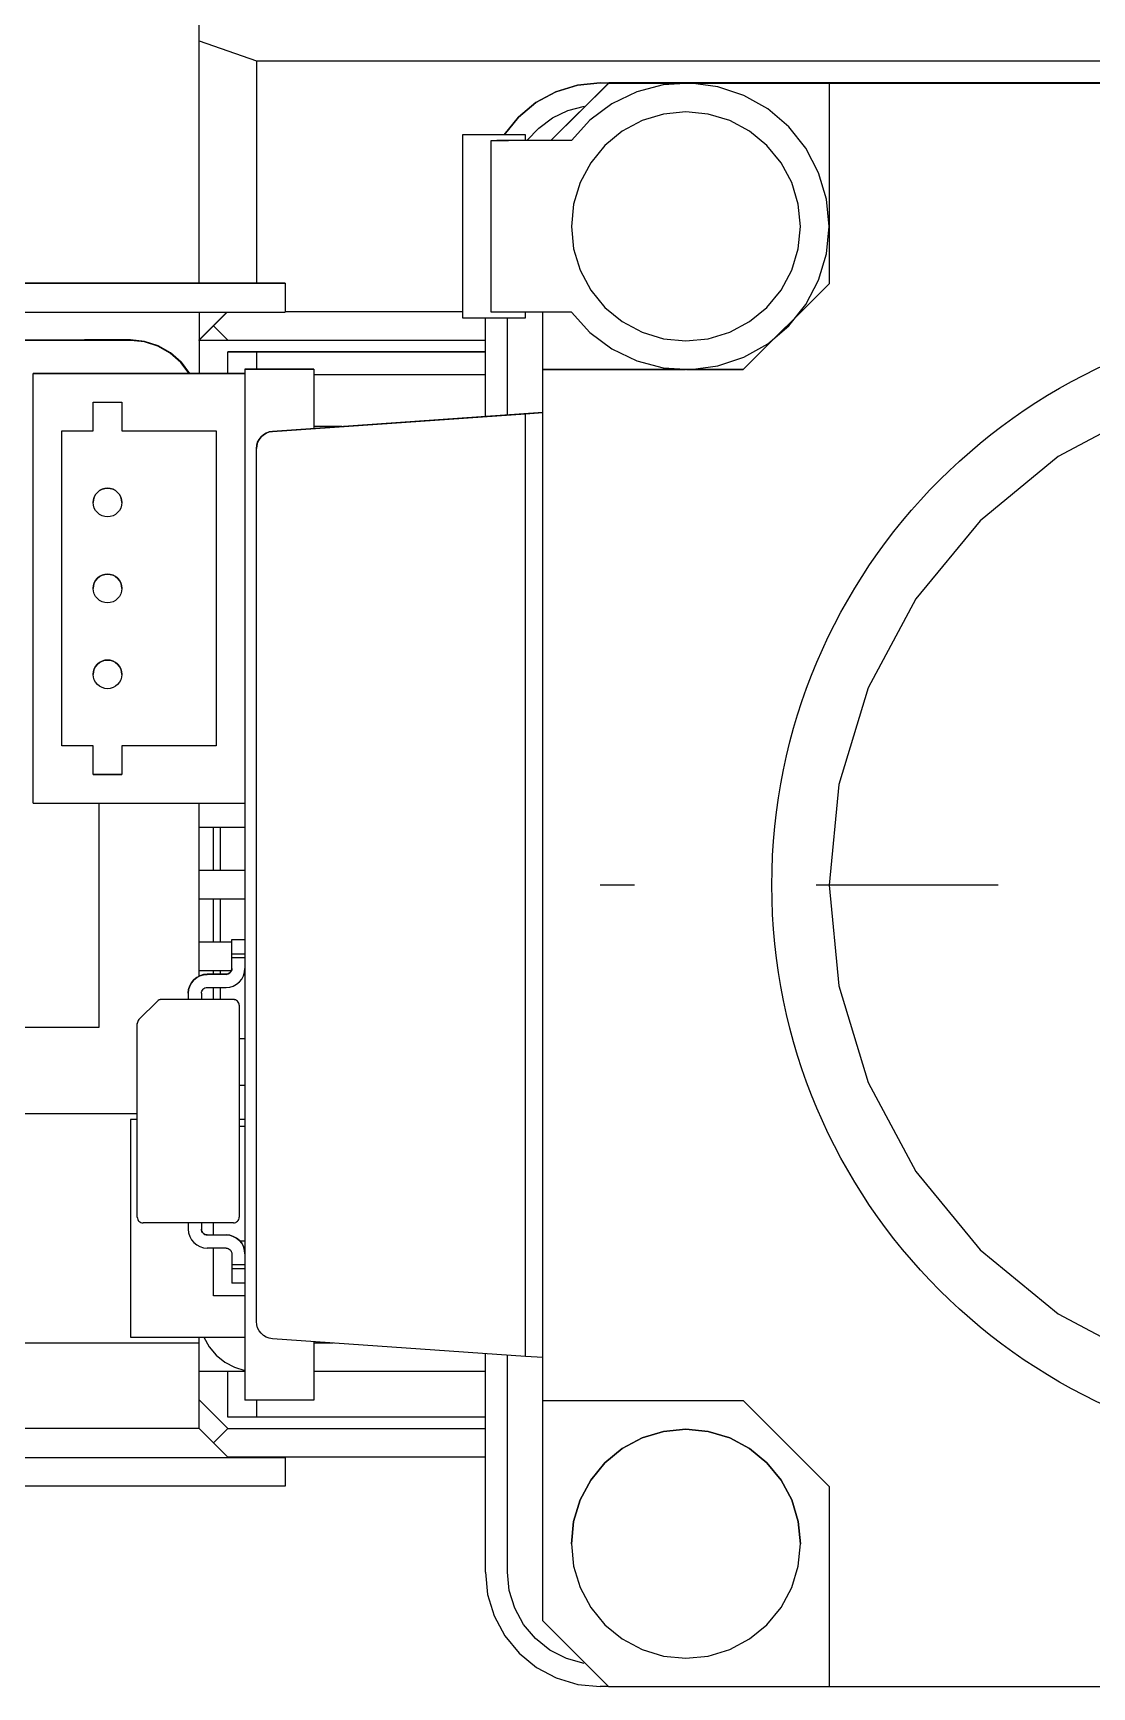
# Model space of a CAD drawing. Extents: x 0 to 698, y -8 to 617.
# Drawn here: x 291 to 309.49, y 281.85 to 310.73 of the extents above; entities that cross this region are included whole.
import ezdxf

# ---------------------------------------------------------------- set-up
doc = ezdxf.new("R2010")
doc.units = 0
doc.header["$LTSCALE"] = 0.5
doc.linetypes.add('CENTER', pattern=[50.8, 31.75, -6.35, 6.35, -6.35])
doc.layers.add('MSM_CENTER', color=1, linetype='CENTER')
doc.layers.add('MSM_CONTINUOUS', color=7, linetype='CONTINUOUS')

msp = doc.modelspace()

# ---------------------------------------------------------------- linework, layer by layer
at = {"layer": 'MSM_CENTER'}
msp.add_line((326.896, 295.849), (300.896, 295.849), dxfattribs=at)
at = {"layer": 'MSM_CONTINUOUS'}
for p, q in [((293.896, 306.357), (293.896, 310.863)), ((293.896, 310.588), (294.896, 310.243)), ((294.896, 310.243), (332.896, 310.243)), ((294.896, 310.243), (294.896, 306.357)), ((300.036, 308.85), (301.051, 309.855)), ((301.051, 309.854), (300.037, 308.85)), ((301.051, 309.851), (300.039, 308.85)), ((300.04, 308.85), (301.051, 309.85)), ((300.502, 309.816), (300.896, 309.855)), ((300.896, 309.855), (300.502, 309.816)), ((300.896, 309.855), (305.996, 309.855)), ((301.051, 309.855), (326.741, 309.855)), ((301.051, 309.855), (301.051, 309.854)), ((301.051, 309.854), (301.051, 309.851)), ((326.741, 309.854), (301.051, 309.854)), ((301.051, 309.851), (301.051, 309.85)), ((326.741, 309.851), (301.051, 309.851)), ((301.051, 309.85), (304.896, 309.85)), ((302.48, 309.849), (302.001, 309.819)), ((302.48, 309.849), (302.001, 309.819)), ((302.955, 309.787), (302.48, 309.849)), ((302.955, 309.787), (302.48, 309.849)), ((304.896, 309.85), (304.896, 306.35)), ((304.896, 309.85), (322.896, 309.85)), ((304.896, 309.85), (304.896, 309.85)), ((305.996, 309.857), (305.927, 309.855)), ((321.796, 309.857), (305.996, 309.857)), ((299.776, 309.512), (300.124, 309.7)), ((300.124, 309.7), (299.776, 309.512)), ((300.124, 309.7), (300.502, 309.816)), ((300.502, 309.816), (300.124, 309.7)), ((301.537, 309.698), (301.104, 309.491)), ((301.537, 309.698), (301.104, 309.491)), ((302.001, 309.819), (301.537, 309.698)), ((302.001, 309.819), (301.537, 309.698)), ((303.41, 309.635), (302.955, 309.787)), ((303.41, 309.635), (302.955, 309.787)), ((303.828, 309.4), (303.41, 309.635)), ((303.828, 309.4), (303.41, 309.635)), ((299.223, 308.951), (299.472, 309.259)), ((299.472, 309.259), (299.223, 308.951)), ((299.472, 309.259), (299.776, 309.512)), ((299.776, 309.512), (299.472, 309.259)), ((300.066, 309.243), (300.335, 309.372)), ((300.335, 309.372), (300.623, 309.449)), ((301.104, 309.491), (300.719, 309.205)), ((301.104, 309.491), (300.719, 309.205)), ((302.006, 309.312), (301.631, 309.198)), ((302.396, 309.35), (302.006, 309.312)), ((302.786, 309.312), (302.396, 309.35)), ((303.161, 309.198), (302.786, 309.312)), ((304.193, 309.088), (303.828, 309.4)), ((304.193, 309.088), (303.828, 309.4)), ((299.621, 308.85), (299.825, 309.067)), ((299.825, 309.067), (300.066, 309.243)), ((300.719, 309.205), (300.396, 308.85)), ((300.719, 309.205), (300.396, 308.85)), ((301.285, 309.013), (300.982, 308.764)), ((301.631, 309.198), (301.285, 309.013)), ((303.507, 309.013), (303.161, 309.198)), ((303.81, 308.764), (303.507, 309.013)), ((304.492, 308.713), (304.193, 309.088)), ((304.492, 308.713), (304.193, 309.088)), ((299.596, 308.951), (298.496, 308.951)), ((298.496, 308.951), (298.496, 305.751)), ((298.496, 308.951), (298.496, 308.951)), ((299.596, 308.951), (298.496, 308.951)), ((298.996, 305.85), (298.996, 308.85)), ((298.996, 308.85), (299.296, 308.85)), ((299.296, 308.85), (299.096, 308.85)), ((300.396, 308.85), (299.296, 308.85)), ((300.396, 308.85), (299.296, 308.85)), ((299.596, 308.951), (299.596, 308.951)), ((299.596, 308.85), (299.596, 308.951)), ((300.982, 308.764), (300.733, 308.461)), ((304.059, 308.461), (303.81, 308.764)), ((304.714, 308.288), (304.492, 308.713)), ((304.714, 308.288), (304.492, 308.713)), ((300.733, 308.461), (300.548, 308.116)), ((304.244, 308.116), (304.059, 308.461)), ((300.548, 308.116), (300.434, 307.74)), ((304.357, 307.74), (304.244, 308.116)), ((304.85, 307.828), (304.714, 308.288)), ((304.85, 307.828), (304.714, 308.288)), ((304.896, 307.35), (304.85, 307.828)), ((304.896, 307.35), (304.85, 307.828)), ((300.434, 307.74), (300.396, 307.35)), ((304.396, 307.35), (304.357, 307.74)), ((300.396, 307.35), (300.434, 306.96)), ((300.396, 307.35), (300.396, 307.35)), ((304.357, 306.96), (304.396, 307.35)), ((304.396, 307.35), (304.396, 307.35)), ((304.85, 306.873), (304.896, 307.35)), ((300.434, 306.96), (300.548, 306.585)), ((304.244, 306.585), (304.357, 306.96)), ((304.714, 306.413), (304.85, 306.873)), ((300.548, 306.585), (300.733, 306.239)), ((304.059, 306.239), (304.244, 306.585)), ((304.492, 305.988), (304.714, 306.413)), ((295.396, 306.357), (287.396, 306.357)), ((295.396, 306.354), (287.396, 306.354)), ((295.396, 306.357), (295.396, 306.354)), ((295.396, 306.354), (295.396, 305.854)), ((300.733, 306.239), (300.982, 305.936)), ((303.396, 304.85), (304.896, 306.35)), ((304.896, 306.35), (303.396, 304.85)), ((303.81, 305.936), (304.059, 306.239)), ((287.096, 305.854), (295.396, 305.854)), ((293.896, 305.854), (293.896, 305.368)), ((294.382, 305.854), (294.146, 305.618)), ((294.146, 305.613), (294.387, 305.854)), ((295.396, 305.863), (298.496, 305.863)), ((299.296, 305.85), (298.996, 305.85)), ((300.396, 305.85), (299.296, 305.85)), ((299.596, 305.751), (299.596, 305.85)), ((299.896, 304.85), (299.896, 305.85)), ((300.396, 305.85), (300.719, 305.496)), ((300.982, 305.936), (301.285, 305.687)), ((303.507, 305.687), (303.81, 305.936)), ((304.193, 305.613), (304.492, 305.988)), ((293.896, 305.368), (294.146, 305.618)), ((294.146, 305.613), (293.896, 305.363)), ((294.396, 305.363), (294.146, 305.613)), ((298.496, 305.751), (299.596, 305.751)), ((298.896, 304.031), (298.896, 305.751)), ((299.278, 304.058), (299.278, 305.751)), ((301.285, 305.687), (301.631, 305.502)), ((301.631, 305.502), (302.006, 305.389)), ((302.786, 305.389), (303.161, 305.502)), ((303.161, 305.502), (303.507, 305.687)), ((303.828, 305.301), (304.193, 305.613)), ((286.896, 305.368), (292.696, 305.368)), ((292.696, 305.36), (286.896, 305.36)), ((292.696, 305.367), (291.896, 305.367)), ((291.896, 305.367), (292.696, 305.367)), ((291.896, 305.367), (291.896, 305.367)), ((291.896, 305.364), (291.896, 305.364)), ((292.696, 305.364), (291.896, 305.364)), ((291.896, 305.364), (292.696, 305.364)), ((292.696, 305.368), (292.943, 305.342)), ((292.943, 305.342), (292.696, 305.367)), ((292.696, 305.367), (292.942, 305.341)), ((292.942, 305.339), (292.696, 305.364)), ((292.696, 305.364), (292.942, 305.338)), ((292.941, 305.335), (292.696, 305.36)), ((293.176, 305.26), (292.941, 305.335)), ((292.942, 305.341), (293.179, 305.265)), ((293.177, 305.263), (292.942, 305.339)), ((292.942, 305.338), (293.177, 305.263)), ((293.179, 305.266), (292.943, 305.342)), ((292.943, 305.342), (293.179, 305.266)), ((293.39, 305.139), (293.176, 305.26)), ((293.392, 305.141), (293.177, 305.263)), ((293.177, 305.263), (293.392, 305.141)), ((293.394, 305.143), (293.179, 305.266)), ((293.179, 305.266), (293.395, 305.144)), ((293.179, 305.265), (293.394, 305.143)), ((293.896, 305.363), (293.896, 305.368)), ((293.896, 305.36), (293.896, 305.363)), ((293.896, 305.363), (298.896, 305.363)), ((293.896, 305.36), (293.896, 304.78)), ((298.896, 305.36), (293.896, 305.36)), ((300.719, 305.496), (301.104, 305.21)), ((301.104, 305.21), (301.537, 305.003)), ((302.006, 305.389), (302.396, 305.35)), ((302.396, 305.35), (302.786, 305.389)), ((303.41, 305.065), (303.828, 305.301)), ((293.575, 304.976), (293.39, 305.139)), ((293.578, 304.978), (293.392, 305.141)), ((293.392, 305.141), (293.578, 304.978)), ((293.58, 304.979), (293.394, 305.143)), ((293.394, 305.143), (293.58, 304.978)), ((293.395, 305.144), (293.58, 304.979)), ((293.724, 304.78), (293.575, 304.976)), ((293.726, 304.78), (293.578, 304.978)), ((293.578, 304.978), (293.726, 304.78)), ((293.728, 304.78), (293.58, 304.979)), ((293.58, 304.979), (293.728, 304.78)), ((293.58, 304.978), (293.728, 304.78)), ((294.896, 305.16), (294.396, 305.159)), ((294.396, 305.159), (294.396, 305.158)), ((294.396, 305.158), (294.896, 305.158)), ((294.396, 304.78), (294.396, 305.158)), ((298.896, 305.16), (294.896, 305.16)), ((294.896, 305.158), (298.896, 305.158)), ((294.896, 305.158), (294.896, 304.857)), ((295.296, 305.159), (295.336, 305.159)), ((295.336, 305.159), (295.296, 305.159)), ((295.336, 305.159), (295.454, 305.159)), ((295.454, 305.158), (295.336, 305.159)), ((295.454, 305.159), (295.646, 305.159)), ((295.646, 305.158), (295.454, 305.158)), ((295.496, 305.159), (295.496, 305.158)), ((295.528, 305.159), (295.496, 305.159)), ((295.496, 305.159), (295.528, 305.159)), ((295.622, 305.158), (295.528, 305.159)), ((295.528, 305.159), (295.622, 305.159)), ((295.622, 305.159), (295.776, 305.159)), ((295.776, 305.158), (295.622, 305.158)), ((295.646, 305.159), (295.904, 305.159)), ((295.904, 305.158), (295.646, 305.158)), ((295.776, 305.159), (295.984, 305.159)), ((295.984, 305.158), (295.776, 305.158)), ((295.904, 305.159), (296.224, 305.159)), ((296.223, 305.158), (295.904, 305.158)), ((295.984, 305.159), (296.263, 305.159)), ((296.279, 305.158), (295.984, 305.158)), ((296.588, 305.158), (296.223, 305.158)), ((296.224, 305.159), (296.59, 305.159)), ((296.263, 305.159), (296.587, 305.159)), ((296.623, 305.158), (296.279, 305.158)), ((296.477, 305.159), (296.446, 305.159)), ((296.446, 305.159), (296.477, 305.159)), ((297.156, 305.159), (296.477, 305.159)), ((296.477, 305.159), (297.156, 305.159)), ((296.587, 305.159), (296.942, 305.159)), ((296.984, 305.158), (296.588, 305.158)), ((296.59, 305.159), (296.988, 305.159)), ((297.001, 305.158), (296.623, 305.158)), ((296.942, 305.159), (297.316, 305.159)), ((297.396, 305.158), (296.984, 305.158)), ((296.988, 305.159), (297.402, 305.159)), ((297.396, 305.158), (297.001, 305.158)), ((297.636, 305.159), (297.156, 305.159)), ((297.156, 305.158), (297.636, 305.158)), ((297.791, 305.158), (297.396, 305.158)), ((297.811, 305.158), (297.396, 305.158)), ((297.402, 305.159), (297.815, 305.159)), ((297.476, 305.159), (297.849, 305.159)), ((297.636, 305.159), (298.315, 305.159)), ((298.315, 305.159), (297.636, 305.159)), ((298.169, 305.158), (297.791, 305.158)), ((298.209, 305.158), (297.811, 305.158)), ((297.815, 305.159), (298.212, 305.159)), ((297.849, 305.159), (298.205, 305.159)), ((298.513, 305.158), (298.169, 305.158)), ((298.205, 305.159), (298.529, 305.159)), ((298.576, 305.158), (298.209, 305.158)), ((298.212, 305.159), (298.577, 305.159)), ((298.315, 305.159), (298.346, 305.159)), ((298.346, 305.159), (298.315, 305.159)), ((298.808, 305.158), (298.513, 305.158)), ((298.529, 305.159), (298.808, 305.159)), ((298.896, 305.158), (298.576, 305.158)), ((298.577, 305.159), (298.896, 305.159)), ((298.808, 305.159), (298.896, 305.159)), ((298.896, 305.158), (298.808, 305.158)), ((301.537, 305.003), (302.001, 304.882)), ((302.955, 304.914), (303.41, 305.065)), ((290.996, 304.779), (290.996, 304.779)), ((290.996, 304.779), (294.696, 304.779)), ((290.996, 297.279), (290.996, 304.779)), ((294.696, 304.779), (290.996, 304.779)), ((290.996, 304.779), (290.996, 304.779)), ((292.997, 304.779), (290.996, 304.779)), ((290.996, 304.779), (294.696, 304.779)), ((290.996, 304.779), (290.996, 304.779)), ((293.496, 304.78), (292.997, 304.779)), ((294.696, 304.78), (293.496, 304.78)), ((295.896, 304.857), (294.696, 304.857)), ((294.696, 304.857), (294.696, 304.854)), ((295.896, 304.854), (294.696, 304.854)), ((294.696, 304.854), (294.696, 286.854)), ((295.896, 304.857), (295.896, 304.854)), ((295.896, 304.854), (295.896, 303.821)), ((298.896, 304.757), (295.896, 304.757)), ((298.896, 304.757), (295.896, 304.757)), ((299.896, 283.005), (299.896, 304.85)), ((299.896, 304.85), (302.388, 304.85)), ((299.896, 304.85), (299.896, 304.85)), ((303.396, 304.85), (299.896, 304.85)), ((302.001, 304.882), (302.48, 304.852)), ((302.404, 304.85), (303.396, 304.85)), ((302.48, 304.852), (302.955, 304.914)), ((303.396, 304.85), (303.396, 304.85)), ((292.046, 303.779), (292.046, 304.279)), ((292.046, 304.279), (292.546, 304.279)), ((292.546, 304.279), (292.546, 303.779)), ((295.175, 303.771), (299.896, 304.101)), ((299.896, 304.1), (295.175, 303.77)), ((295.175, 303.77), (299.596, 304.079)), ((299.596, 304.079), (299.896, 304.1)), ((299.596, 287.621), (299.596, 304.079)), ((310.452, 304.163), (308.896, 303.332)), ((291.496, 298.279), (291.496, 303.779)), ((291.496, 303.779), (292.046, 303.779)), ((292.546, 303.779), (294.196, 303.779)), ((294.196, 303.779), (294.196, 298.279)), ((295.12, 303.762), (295.175, 303.771)), ((295.175, 303.77), (295.12, 303.761)), ((295.12, 303.761), (295.175, 303.77)), ((296.389, 303.856), (295.896, 303.856)), ((294.896, 303.472), (294.901, 303.528)), ((294.901, 303.527), (294.896, 303.471)), ((294.896, 303.471), (294.901, 303.527)), ((294.901, 303.528), (294.917, 303.582)), ((294.917, 303.581), (294.901, 303.527)), ((294.901, 303.527), (294.917, 303.581)), ((294.917, 303.582), (294.942, 303.632)), ((294.942, 303.631), (294.917, 303.581)), ((294.917, 303.581), (294.942, 303.631)), ((294.942, 303.632), (294.977, 303.676)), ((294.977, 303.676), (294.942, 303.631)), ((294.942, 303.631), (294.977, 303.675)), ((294.977, 303.676), (295.019, 303.714)), ((295.019, 303.713), (294.977, 303.676)), ((294.977, 303.675), (295.019, 303.713)), ((295.019, 303.714), (295.067, 303.743)), ((295.067, 303.742), (295.019, 303.713)), ((295.019, 303.713), (295.067, 303.742)), ((295.067, 303.743), (295.12, 303.762)), ((295.12, 303.761), (295.067, 303.742)), ((295.067, 303.742), (295.12, 303.761)), ((294.896, 303.471), (294.896, 303.471)), ((294.896, 288.23), (294.896, 303.471)), ((308.896, 303.332), (307.532, 302.212)), ((292.051, 302.578), (292.065, 302.625)), ((292.065, 302.625), (292.051, 302.578)), ((292.065, 302.625), (292.088, 302.668)), ((292.088, 302.668), (292.065, 302.625)), ((292.088, 302.668), (292.119, 302.706)), ((292.119, 302.706), (292.088, 302.668)), ((292.119, 302.706), (292.157, 302.737)), ((292.157, 302.737), (292.119, 302.706)), ((292.157, 302.737), (292.2, 302.76)), ((292.2, 302.76), (292.157, 302.737)), ((292.2, 302.76), (292.247, 302.774)), ((292.247, 302.774), (292.2, 302.76)), ((292.247, 302.774), (292.296, 302.779)), ((292.296, 302.779), (292.247, 302.774)), ((292.296, 302.779), (292.345, 302.774)), ((292.345, 302.774), (292.296, 302.779)), ((292.345, 302.774), (292.392, 302.76)), ((292.392, 302.76), (292.345, 302.774)), ((292.392, 302.76), (292.435, 302.737)), ((292.435, 302.737), (292.392, 302.76)), ((292.435, 302.737), (292.473, 302.706)), ((292.473, 302.706), (292.435, 302.737)), ((292.473, 302.706), (292.504, 302.668)), ((292.504, 302.668), (292.473, 302.706)), ((292.504, 302.668), (292.527, 302.625)), ((292.527, 302.625), (292.504, 302.668)), ((292.527, 302.625), (292.541, 302.578)), ((292.541, 302.578), (292.527, 302.625)), ((292.046, 302.529), (292.051, 302.578)), ((292.051, 302.578), (292.046, 302.529)), ((292.046, 302.529), (292.046, 302.529)), ((292.051, 302.48), (292.046, 302.529)), ((292.065, 302.433), (292.051, 302.48)), ((292.088, 302.39), (292.065, 302.433)), ((292.119, 302.352), (292.088, 302.39)), ((292.157, 302.321), (292.119, 302.352)), ((292.473, 302.352), (292.435, 302.321)), ((292.504, 302.39), (292.473, 302.352)), ((292.527, 302.433), (292.504, 302.39)), ((292.541, 302.48), (292.527, 302.433)), ((292.541, 302.578), (292.546, 302.529)), ((292.546, 302.529), (292.541, 302.578)), ((292.546, 302.529), (292.541, 302.48)), ((292.546, 302.529), (292.546, 302.529)), ((292.2, 302.298), (292.157, 302.321)), ((292.247, 302.284), (292.2, 302.298)), ((292.296, 302.279), (292.247, 302.284)), ((292.345, 302.284), (292.296, 302.279)), ((292.392, 302.298), (292.345, 302.284)), ((292.435, 302.321), (292.392, 302.298)), ((307.532, 302.212), (306.413, 300.849)), ((292.065, 301.125), (292.088, 301.168)), ((292.088, 301.168), (292.065, 301.125)), ((292.088, 301.168), (292.119, 301.206)), ((292.119, 301.206), (292.088, 301.168)), ((292.119, 301.206), (292.157, 301.237)), ((292.157, 301.237), (292.119, 301.206)), ((292.157, 301.237), (292.2, 301.26)), ((292.2, 301.26), (292.157, 301.237)), ((292.2, 301.26), (292.247, 301.274)), ((292.247, 301.274), (292.2, 301.26)), ((292.247, 301.274), (292.296, 301.279)), ((292.296, 301.279), (292.247, 301.274)), ((292.296, 301.279), (292.345, 301.274)), ((292.345, 301.274), (292.296, 301.279)), ((292.345, 301.274), (292.392, 301.26)), ((292.392, 301.26), (292.345, 301.274)), ((292.392, 301.26), (292.435, 301.237)), ((292.435, 301.237), (292.392, 301.26)), ((292.435, 301.237), (292.473, 301.206)), ((292.473, 301.206), (292.435, 301.237)), ((292.473, 301.206), (292.504, 301.168)), ((292.504, 301.168), (292.473, 301.206)), ((292.504, 301.168), (292.527, 301.125)), ((292.527, 301.125), (292.504, 301.168)), ((292.046, 301.029), (292.051, 301.078)), ((292.051, 301.078), (292.046, 301.029)), ((292.046, 301.029), (292.046, 301.029)), ((292.051, 300.98), (292.046, 301.029)), ((292.051, 301.078), (292.065, 301.125)), ((292.065, 301.125), (292.051, 301.078)), ((292.065, 300.933), (292.051, 300.98)), ((292.088, 300.89), (292.065, 300.933)), ((292.119, 300.852), (292.088, 300.89)), ((292.504, 300.89), (292.473, 300.852)), ((292.527, 300.933), (292.504, 300.89)), ((292.527, 301.125), (292.541, 301.078)), ((292.541, 301.078), (292.527, 301.125)), ((292.541, 300.98), (292.527, 300.933)), ((292.541, 301.078), (292.546, 301.029)), ((292.546, 301.029), (292.541, 301.078)), ((292.546, 301.029), (292.541, 300.98)), ((292.546, 301.029), (292.546, 301.029)), ((292.157, 300.821), (292.119, 300.852)), ((292.2, 300.798), (292.157, 300.821)), ((292.247, 300.784), (292.2, 300.798)), ((292.296, 300.779), (292.247, 300.784)), ((292.345, 300.784), (292.296, 300.779)), ((292.392, 300.798), (292.345, 300.784)), ((292.435, 300.821), (292.392, 300.798)), ((292.473, 300.852), (292.435, 300.821)), ((306.413, 300.849), (305.581, 299.293)), ((292.119, 299.706), (292.157, 299.737)), ((292.157, 299.737), (292.119, 299.706)), ((292.157, 299.737), (292.2, 299.76)), ((292.2, 299.76), (292.157, 299.737)), ((292.2, 299.76), (292.247, 299.774)), ((292.247, 299.774), (292.2, 299.76)), ((292.247, 299.774), (292.296, 299.779)), ((292.296, 299.779), (292.247, 299.774)), ((292.296, 299.779), (292.345, 299.774)), ((292.345, 299.774), (292.296, 299.779)), ((292.345, 299.774), (292.392, 299.76)), ((292.392, 299.76), (292.345, 299.774)), ((292.392, 299.76), (292.435, 299.737)), ((292.435, 299.737), (292.392, 299.76)), ((292.435, 299.737), (292.473, 299.706)), ((292.473, 299.706), (292.435, 299.737)), ((292.046, 299.529), (292.051, 299.578)), ((292.051, 299.578), (292.046, 299.529)), ((292.046, 299.529), (292.046, 299.529)), ((292.051, 299.48), (292.046, 299.529)), ((292.051, 299.578), (292.065, 299.625)), ((292.065, 299.625), (292.051, 299.578)), ((292.065, 299.433), (292.051, 299.48)), ((292.065, 299.625), (292.088, 299.668)), ((292.088, 299.668), (292.065, 299.625)), ((292.088, 299.668), (292.119, 299.706)), ((292.119, 299.706), (292.088, 299.668)), ((292.473, 299.706), (292.504, 299.668)), ((292.504, 299.668), (292.473, 299.706)), ((292.504, 299.668), (292.527, 299.625)), ((292.527, 299.625), (292.504, 299.668)), ((292.527, 299.625), (292.541, 299.578)), ((292.541, 299.578), (292.527, 299.625)), ((292.541, 299.48), (292.527, 299.433)), ((292.541, 299.578), (292.546, 299.529)), ((292.546, 299.529), (292.541, 299.578)), ((292.546, 299.529), (292.541, 299.48)), ((292.546, 299.529), (292.546, 299.529)), ((292.088, 299.39), (292.065, 299.433)), ((292.119, 299.352), (292.088, 299.39)), ((292.157, 299.321), (292.119, 299.352)), ((292.2, 299.298), (292.157, 299.321)), ((292.247, 299.284), (292.2, 299.298)), ((292.296, 299.279), (292.247, 299.284)), ((292.345, 299.284), (292.296, 299.279)), ((292.392, 299.298), (292.345, 299.284)), ((292.435, 299.321), (292.392, 299.298)), ((292.473, 299.352), (292.435, 299.321)), ((292.504, 299.39), (292.473, 299.352)), ((292.527, 299.433), (292.504, 299.39)), ((305.581, 299.293), (305.069, 297.604)), ((292.046, 298.279), (291.496, 298.279)), ((292.046, 298.279), (291.496, 298.279)), ((292.046, 297.779), (292.046, 298.279)), ((292.046, 298.279), (292.046, 298.279)), ((294.196, 298.279), (292.546, 298.279)), ((292.546, 298.279), (292.546, 297.779)), ((294.196, 298.279), (292.546, 298.279)), ((292.546, 298.279), (292.546, 298.279)), ((292.546, 297.779), (292.046, 297.779)), ((292.046, 297.779), (292.546, 297.779)), ((292.546, 297.779), (292.046, 297.779)), ((292.546, 297.779), (292.046, 297.779)), ((305.069, 297.604), (304.896, 295.848)), ((290.996, 297.279), (294.696, 297.279)), ((292.146, 297.279), (292.146, 293.363)), ((293.896, 296.105), (293.896, 297.279)), ((294.696, 296.855), (293.896, 296.855)), ((294.146, 296.105), (294.146, 296.855)), ((294.271, 296.105), (294.271, 296.855)), ((294.696, 296.105), (293.896, 296.105)), ((293.896, 294.856), (293.896, 296.105)), ((294.696, 296.105), (293.896, 296.105)), ((303.896, 295.849), (303.896, 295.849)), ((304.896, 295.848), (305.069, 294.093)), ((294.696, 295.605), (293.896, 295.605)), ((294.146, 294.855), (294.146, 295.605)), ((294.271, 294.855), (294.271, 295.605)), ((293.896, 294.856), (293.896, 294.855)), ((294.146, 294.856), (293.896, 294.856)), ((294.146, 294.856), (293.896, 294.856)), ((293.896, 294.261), (293.896, 294.855)), ((294.466, 294.855), (293.896, 294.855)), ((294.466, 294.855), (293.896, 294.855)), ((294.466, 294.902), (294.696, 294.902)), ((294.466, 294.902), (294.696, 294.902)), ((294.466, 294.902), (294.466, 294.902)), ((294.466, 294.902), (294.466, 294.902)), ((294.466, 294.902), (294.696, 294.902)), ((294.466, 294.902), (294.696, 294.902)), ((294.466, 294.902), (294.696, 294.902)), ((294.466, 294.902), (294.466, 294.901)), ((294.466, 294.902), (294.696, 294.902)), ((294.466, 294.391), (294.466, 294.901)), ((294.466, 294.901), (294.696, 294.901)), ((294.466, 294.901), (294.696, 294.901)), ((294.466, 294.651), (294.696, 294.651)), ((294.466, 294.585), (294.696, 294.585)), ((293.853, 294.236), (293.91, 294.267)), ((293.91, 294.267), (293.853, 294.236)), ((293.853, 294.236), (293.91, 294.267)), ((293.853, 294.236), (293.91, 294.267)), ((293.91, 294.267), (293.853, 294.236)), ((293.91, 294.266), (293.853, 294.236)), ((293.853, 294.236), (293.91, 294.266)), ((293.91, 294.266), (293.853, 294.236)), ((294.459, 294.355), (293.896, 294.355)), ((293.91, 294.267), (293.972, 294.286)), ((293.972, 294.286), (293.91, 294.267)), ((293.91, 294.267), (293.972, 294.286)), ((293.91, 294.267), (293.972, 294.285)), ((293.972, 294.285), (293.91, 294.267)), ((293.972, 294.285), (293.91, 294.266)), ((293.91, 294.266), (293.972, 294.285)), ((293.972, 294.285), (293.91, 294.266)), ((293.972, 294.286), (294.036, 294.292)), ((294.036, 294.292), (293.972, 294.286)), ((293.972, 294.286), (294.036, 294.292)), ((293.972, 294.285), (294.036, 294.292)), ((294.036, 294.292), (293.972, 294.285)), ((294.036, 294.292), (293.972, 294.285)), ((294.036, 294.291), (293.972, 294.285)), ((293.972, 294.285), (294.036, 294.291)), ((294.366, 294.292), (294.036, 294.292)), ((294.366, 294.292), (294.036, 294.292)), ((294.366, 294.292), (294.036, 294.292)), ((294.366, 294.292), (294.036, 294.292)), ((294.366, 294.292), (294.036, 294.292)), ((294.366, 294.292), (294.036, 294.292)), ((294.366, 294.291), (294.036, 294.291)), ((294.366, 294.291), (294.036, 294.291)), ((294.146, 294.292), (294.146, 294.355)), ((294.271, 294.292), (294.271, 294.355)), ((294.366, 294.292), (294.385, 294.294)), ((294.385, 294.294), (294.366, 294.292)), ((294.366, 294.292), (294.385, 294.294)), ((294.366, 294.292), (294.385, 294.294)), ((294.385, 294.294), (294.366, 294.292)), ((294.385, 294.294), (294.366, 294.292)), ((294.385, 294.293), (294.366, 294.291)), ((294.366, 294.291), (294.385, 294.293)), ((294.404, 294.3), (294.385, 294.294)), ((294.385, 294.294), (294.404, 294.3)), ((294.385, 294.294), (294.404, 294.299)), ((294.385, 294.294), (294.404, 294.299)), ((294.404, 294.299), (294.385, 294.294)), ((294.404, 294.299), (294.385, 294.294)), ((294.404, 294.299), (294.385, 294.293)), ((294.385, 294.293), (294.404, 294.299)), ((294.404, 294.299), (294.421, 294.309)), ((294.421, 294.309), (294.404, 294.3)), ((294.404, 294.3), (294.421, 294.309)), ((294.404, 294.299), (294.421, 294.309)), ((294.421, 294.309), (294.404, 294.299)), ((294.421, 294.308), (294.404, 294.299)), ((294.421, 294.308), (294.404, 294.299)), ((294.404, 294.299), (294.421, 294.308)), ((294.421, 294.309), (294.437, 294.321)), ((294.437, 294.321), (294.421, 294.309)), ((294.421, 294.309), (294.437, 294.321)), ((294.421, 294.309), (294.437, 294.321)), ((294.437, 294.321), (294.421, 294.308)), ((294.437, 294.321), (294.421, 294.309)), ((294.437, 294.321), (294.421, 294.308)), ((294.421, 294.308), (294.437, 294.321)), ((294.437, 294.321), (294.449, 294.336)), ((294.449, 294.336), (294.437, 294.321)), ((294.437, 294.321), (294.449, 294.336)), ((294.437, 294.321), (294.449, 294.336)), ((294.449, 294.336), (294.437, 294.321)), ((294.449, 294.336), (294.437, 294.321)), ((294.449, 294.336), (294.437, 294.321)), ((294.437, 294.321), (294.449, 294.336)), ((294.449, 294.336), (294.458, 294.354)), ((294.458, 294.354), (294.449, 294.336)), ((294.449, 294.336), (294.458, 294.354)), ((294.458, 294.354), (294.449, 294.336)), ((294.449, 294.336), (294.458, 294.353)), ((294.458, 294.353), (294.449, 294.336)), ((294.458, 294.353), (294.449, 294.336)), ((294.449, 294.336), (294.458, 294.353)), ((294.458, 294.354), (294.464, 294.373)), ((294.458, 294.354), (294.464, 294.372)), ((294.464, 294.372), (294.458, 294.354)), ((294.458, 294.353), (294.464, 294.372)), ((294.464, 294.372), (294.458, 294.353)), ((294.464, 294.372), (294.458, 294.354)), ((294.464, 294.372), (294.458, 294.353)), ((294.458, 294.353), (294.464, 294.372)), ((294.464, 294.372), (294.466, 294.392)), ((294.466, 294.392), (294.464, 294.372)), ((294.464, 294.373), (294.466, 294.392)), ((294.464, 294.372), (294.466, 294.392)), ((294.466, 294.392), (294.464, 294.372)), ((294.466, 294.392), (294.464, 294.372)), ((294.466, 294.391), (294.464, 294.372)), ((294.464, 294.372), (294.466, 294.391)), ((294.64, 294.208), (294.671, 294.265)), ((294.671, 294.265), (294.69, 294.327)), ((294.69, 294.327), (294.696, 294.391)), ((294.696, 294.355), (294.694, 294.355)), ((293.706, 293.962), (293.712, 294.026)), ((293.712, 294.026), (293.706, 293.962)), ((293.706, 293.962), (293.712, 294.026)), ((293.706, 293.962), (293.712, 294.026)), ((293.712, 294.026), (293.706, 293.962)), ((293.712, 294.026), (293.706, 293.961)), ((293.706, 293.961), (293.712, 294.026)), ((293.712, 294.026), (293.706, 293.962)), ((293.706, 293.961), (293.706, 293.851)), ((293.712, 294.026), (293.731, 294.088)), ((293.731, 294.088), (293.712, 294.026)), ((293.712, 294.026), (293.731, 294.088)), ((293.712, 294.026), (293.731, 294.088)), ((293.731, 294.088), (293.712, 294.026)), ((293.731, 294.088), (293.712, 294.026)), ((293.712, 294.026), (293.731, 294.088)), ((293.731, 294.088), (293.712, 294.026)), ((293.731, 294.088), (293.762, 294.145)), ((293.762, 294.145), (293.731, 294.088)), ((293.731, 294.088), (293.762, 294.145)), ((293.731, 294.088), (293.762, 294.145)), ((293.762, 294.145), (293.731, 294.088)), ((293.762, 294.145), (293.731, 294.088)), ((293.731, 294.088), (293.762, 294.145)), ((293.762, 294.145), (293.731, 294.088)), ((293.762, 294.145), (293.803, 294.195)), ((293.803, 294.195), (293.762, 294.145)), ((293.762, 294.145), (293.803, 294.195)), ((293.762, 294.145), (293.803, 294.195)), ((293.803, 294.195), (293.762, 294.145)), ((293.803, 294.195), (293.762, 294.145)), ((293.762, 294.145), (293.803, 294.195)), ((293.803, 294.195), (293.762, 294.145)), ((293.803, 294.195), (293.853, 294.236)), ((293.853, 294.236), (293.803, 294.195)), ((293.803, 294.195), (293.853, 294.236)), ((293.803, 294.195), (293.853, 294.236)), ((293.853, 294.236), (293.803, 294.195)), ((293.853, 294.236), (293.803, 294.195)), ((293.803, 294.195), (293.853, 294.236)), ((293.853, 294.236), (293.803, 294.195)), ((293.936, 293.961), (293.938, 293.981)), ((293.936, 293.961), (293.936, 293.851)), ((293.938, 293.981), (293.944, 294)), ((293.944, 294), (293.953, 294.017)), ((293.953, 294.017), (293.965, 294.032)), ((293.965, 294.032), (293.98, 294.045)), ((293.98, 294.045), (293.998, 294.054)), ((293.998, 294.054), (294.016, 294.06)), ((294.016, 294.06), (294.036, 294.061)), ((294.036, 294.061), (294.366, 294.061)), ((294.146, 293.852), (294.146, 294.061)), ((294.271, 293.852), (294.271, 294.061)), ((294.366, 294.061), (294.43, 294.068)), ((294.43, 294.068), (294.492, 294.087)), ((294.492, 294.087), (294.549, 294.117)), ((294.549, 294.117), (294.599, 294.158)), ((294.599, 294.158), (294.64, 294.208)), ((305.069, 294.093), (305.581, 292.404)), ((293.167, 293.823), (292.845, 293.501)), ((293.182, 293.835), (293.167, 293.822)), ((293.182, 293.835), (293.167, 293.823)), ((293.199, 293.844), (293.182, 293.835)), ((293.199, 293.844), (293.182, 293.835)), ((293.218, 293.85), (293.199, 293.844)), ((293.218, 293.849), (293.199, 293.844)), ((293.237, 293.852), (293.218, 293.85)), ((293.237, 293.851), (293.218, 293.849)), ((293.706, 293.852), (293.237, 293.852)), ((293.936, 293.851), (293.706, 293.851)), ((294.496, 293.852), (293.936, 293.852)), ((294.515, 293.85), (294.496, 293.852)), ((294.515, 293.849), (294.496, 293.851)), ((294.534, 293.844), (294.515, 293.85)), ((294.534, 293.844), (294.515, 293.849)), ((294.551, 293.835), (294.534, 293.844)), ((294.551, 293.835), (294.534, 293.844)), ((294.567, 293.822), (294.551, 293.835)), ((294.567, 293.823), (294.551, 293.835)), ((294.579, 293.808), (294.567, 293.823)), ((294.579, 293.807), (294.567, 293.822)), ((294.588, 293.79), (294.579, 293.808)), ((294.588, 293.79), (294.579, 293.807)), ((294.594, 293.771), (294.588, 293.79)), ((294.594, 293.772), (294.588, 293.79)), ((294.596, 293.752), (294.594, 293.772)), ((294.596, 293.751), (294.594, 293.771)), ((294.596, 293.752), (294.596, 293.751)), ((294.596, 293.751), (294.596, 290.051)), ((292.818, 293.45), (292.816, 293.431)), ((292.818, 293.449), (292.816, 293.43)), ((292.816, 293.43), (292.816, 293.431)), ((292.816, 290.051), (292.816, 293.43)), ((292.824, 293.469), (292.818, 293.45)), ((292.824, 293.468), (292.818, 293.449)), ((292.833, 293.486), (292.824, 293.468)), ((292.833, 293.486), (292.824, 293.469)), ((292.845, 293.501), (292.833, 293.486)), ((292.845, 293.501), (292.833, 293.486)), ((292.146, 293.363), (288.443, 293.363)), ((294.696, 293.168), (294.596, 293.168)), ((294.596, 292.357), (294.696, 292.357)), ((294.596, 292.357), (294.696, 292.357)), ((305.581, 292.404), (306.413, 290.848)), ((292.816, 291.857), (287.652, 291.857)), ((292.816, 291.756), (292.696, 291.756)), ((292.696, 291.756), (292.696, 287.956)), ((294.696, 291.756), (294.596, 291.756)), ((294.696, 291.633), (294.596, 291.633)), ((294.696, 291.632), (294.596, 291.632)), ((294.696, 291.632), (294.596, 291.632)), ((294.696, 291.632), (294.596, 291.632)), ((306.413, 290.848), (307.532, 289.484)), ((292.816, 290.051), (292.818, 290.032)), ((292.818, 290.032), (292.824, 290.013)), ((292.824, 290.013), (292.833, 289.996)), ((292.833, 289.996), (292.845, 289.981)), ((292.845, 289.981), (292.86, 289.968)), ((292.86, 289.968), (292.878, 289.959)), ((292.878, 289.959), (292.896, 289.953)), ((292.896, 289.953), (292.916, 289.951)), ((294.496, 289.951), (292.916, 289.951)), ((293.706, 289.951), (293.706, 289.841)), ((293.936, 289.951), (293.936, 289.841)), ((294.146, 289.742), (294.146, 289.951)), ((294.496, 289.951), (294.515, 289.953)), ((294.515, 289.953), (294.534, 289.959)), ((294.534, 289.959), (294.551, 289.968)), ((294.551, 289.968), (294.567, 289.981)), ((294.567, 289.981), (294.579, 289.996)), ((294.579, 289.996), (294.588, 290.013)), ((294.588, 290.013), (294.594, 290.032)), ((294.594, 290.032), (294.596, 290.051)), ((293.706, 289.841), (293.712, 289.777)), ((293.712, 289.777), (293.731, 289.715)), ((293.731, 289.715), (293.762, 289.658)), ((293.762, 289.658), (293.803, 289.608)), ((293.938, 289.822), (293.936, 289.842)), ((293.936, 289.842), (293.938, 289.822)), ((293.938, 289.822), (293.936, 289.842)), ((293.938, 289.822), (293.936, 289.842)), ((293.936, 289.842), (293.938, 289.822)), ((293.936, 289.842), (293.938, 289.823)), ((293.936, 289.841), (293.938, 289.822)), ((293.938, 289.822), (293.936, 289.841)), ((293.938, 289.823), (293.944, 289.804)), ((293.944, 289.804), (293.938, 289.822)), ((293.938, 289.822), (293.944, 289.804)), ((293.944, 289.804), (293.938, 289.822)), ((293.944, 289.803), (293.938, 289.822)), ((293.938, 289.822), (293.944, 289.803)), ((293.938, 289.822), (293.944, 289.803)), ((293.944, 289.803), (293.938, 289.822)), ((293.953, 289.786), (293.944, 289.804)), ((293.944, 289.804), (293.953, 289.786)), ((293.953, 289.786), (293.944, 289.804)), ((293.944, 289.804), (293.953, 289.786)), ((293.953, 289.786), (293.944, 289.803)), ((293.944, 289.803), (293.953, 289.786)), ((293.944, 289.803), (293.953, 289.786)), ((293.953, 289.786), (293.944, 289.803)), ((293.965, 289.771), (293.953, 289.786)), ((293.953, 289.786), (293.965, 289.771)), ((293.965, 289.771), (293.953, 289.786)), ((293.965, 289.771), (293.953, 289.786)), ((293.953, 289.786), (293.965, 289.771)), ((293.953, 289.786), (293.965, 289.771)), ((293.953, 289.786), (293.965, 289.771)), ((293.965, 289.771), (293.953, 289.786)), ((293.98, 289.759), (293.965, 289.771)), ((293.965, 289.771), (293.98, 289.759)), ((293.98, 289.759), (293.965, 289.771)), ((293.98, 289.758), (293.965, 289.771)), ((293.965, 289.771), (293.98, 289.759)), ((293.965, 289.771), (293.98, 289.759)), ((293.965, 289.771), (293.98, 289.758)), ((293.98, 289.758), (293.965, 289.771)), ((293.998, 289.749), (293.98, 289.759)), ((293.98, 289.759), (293.998, 289.749)), ((293.998, 289.75), (293.98, 289.759)), ((293.98, 289.759), (293.998, 289.749)), ((293.98, 289.759), (293.998, 289.75)), ((293.998, 289.749), (293.98, 289.758)), ((293.98, 289.758), (293.998, 289.749)), ((293.998, 289.749), (293.98, 289.758)), ((294.016, 289.744), (293.998, 289.75)), ((293.998, 289.75), (294.016, 289.744)), ((294.016, 289.744), (293.998, 289.749)), ((293.998, 289.749), (294.016, 289.744)), ((294.016, 289.744), (293.998, 289.749)), ((293.998, 289.749), (294.016, 289.744)), ((293.998, 289.749), (294.016, 289.743)), ((294.016, 289.743), (293.998, 289.749)), ((294.036, 289.742), (294.016, 289.744)), ((294.016, 289.744), (294.036, 289.742)), ((294.036, 289.742), (294.016, 289.744)), ((294.036, 289.742), (294.016, 289.744)), ((294.016, 289.744), (294.036, 289.742)), ((294.016, 289.744), (294.036, 289.742)), ((294.016, 289.743), (294.036, 289.741)), ((294.036, 289.741), (294.016, 289.743)), ((294.036, 289.742), (294.366, 289.742)), ((294.036, 289.742), (294.366, 289.742)), ((294.036, 289.742), (294.366, 289.742)), ((294.036, 289.742), (294.366, 289.742)), ((294.036, 289.742), (294.366, 289.742)), ((294.036, 289.742), (294.366, 289.742)), ((294.036, 289.741), (294.366, 289.741)), ((294.036, 289.741), (294.366, 289.741)), ((294.43, 289.735), (294.366, 289.742)), ((294.366, 289.742), (294.43, 289.736)), ((294.43, 289.736), (294.366, 289.742)), ((294.43, 289.735), (294.366, 289.742)), ((294.366, 289.742), (294.43, 289.736)), ((294.366, 289.742), (294.43, 289.735)), ((294.366, 289.741), (294.43, 289.735)), ((294.43, 289.735), (294.366, 289.741)), ((294.43, 289.736), (294.492, 289.717)), ((294.492, 289.717), (294.43, 289.736)), ((294.43, 289.736), (294.492, 289.717)), ((294.492, 289.717), (294.43, 289.735)), ((294.492, 289.716), (294.43, 289.735)), ((294.43, 289.735), (294.492, 289.717)), ((294.43, 289.735), (294.492, 289.716)), ((294.492, 289.716), (294.43, 289.735)), ((294.549, 289.686), (294.492, 289.717)), ((294.492, 289.717), (294.549, 289.686)), ((294.549, 289.686), (294.492, 289.717)), ((294.492, 289.717), (294.549, 289.686)), ((294.492, 289.717), (294.549, 289.686)), ((294.549, 289.686), (294.492, 289.716)), ((294.492, 289.716), (294.549, 289.686)), ((294.549, 289.686), (294.492, 289.716)), ((294.599, 289.645), (294.549, 289.686)), ((294.549, 289.686), (294.599, 289.645)), ((294.599, 289.645), (294.549, 289.686)), ((294.599, 289.645), (294.549, 289.686)), ((294.549, 289.686), (294.599, 289.645)), ((294.549, 289.686), (294.599, 289.645)), ((294.549, 289.686), (294.599, 289.645)), ((294.599, 289.645), (294.549, 289.686)), ((294.64, 289.595), (294.599, 289.645)), ((294.599, 289.645), (294.64, 289.595)), ((294.64, 289.595), (294.599, 289.645)), ((294.64, 289.595), (294.599, 289.645)), ((294.599, 289.645), (294.64, 289.595)), ((294.599, 289.645), (294.64, 289.595)), ((294.599, 289.645), (294.64, 289.595)), ((294.64, 289.595), (294.599, 289.645)), ((294.696, 289.632), (294.612, 289.632)), ((293.803, 289.608), (293.853, 289.567)), ((293.853, 289.567), (293.91, 289.537)), ((293.91, 289.537), (293.972, 289.518)), ((293.972, 289.518), (294.036, 289.511)), ((294.366, 289.511), (294.036, 289.511)), ((294.146, 288.68), (294.146, 289.511)), ((294.366, 289.511), (294.385, 289.51)), ((294.385, 289.51), (294.404, 289.504)), ((294.404, 289.504), (294.421, 289.495)), ((294.421, 289.495), (294.437, 289.482)), ((294.437, 289.482), (294.449, 289.467)), ((294.449, 289.467), (294.458, 289.45)), ((294.458, 289.45), (294.464, 289.431)), ((294.464, 289.431), (294.466, 289.411)), ((294.466, 289.411), (294.466, 288.901)), ((294.671, 289.538), (294.64, 289.595)), ((294.64, 289.595), (294.671, 289.538)), ((294.671, 289.538), (294.64, 289.595)), ((294.671, 289.538), (294.64, 289.595)), ((294.64, 289.595), (294.671, 289.538)), ((294.64, 289.595), (294.671, 289.538)), ((294.64, 289.595), (294.671, 289.538)), ((294.671, 289.538), (294.64, 289.595)), ((294.69, 289.476), (294.671, 289.538)), ((294.671, 289.538), (294.69, 289.476)), ((294.69, 289.476), (294.671, 289.538)), ((294.69, 289.476), (294.671, 289.538)), ((294.671, 289.538), (294.69, 289.476)), ((294.671, 289.538), (294.69, 289.476)), ((294.671, 289.538), (294.69, 289.476)), ((294.69, 289.476), (294.671, 289.538)), ((294.696, 289.412), (294.69, 289.476)), ((294.69, 289.476), (294.696, 289.412)), ((294.696, 289.412), (294.69, 289.476)), ((294.696, 289.412), (294.69, 289.476)), ((294.69, 289.476), (294.696, 289.412)), ((294.69, 289.476), (294.696, 289.412)), ((294.69, 289.476), (294.696, 289.411)), ((294.696, 289.411), (294.69, 289.476)), ((307.532, 289.484), (308.896, 288.365)), ((294.696, 289.218), (294.466, 289.218)), ((294.696, 289.151), (294.466, 289.151)), ((294.696, 288.901), (294.466, 288.901)), ((294.696, 288.68), (294.146, 288.68)), ((294.901, 288.174), (294.896, 288.23)), ((294.917, 288.12), (294.901, 288.174)), ((308.896, 288.365), (310.452, 287.534)), ((292.696, 287.956), (294.696, 287.956)), ((293.896, 286.363), (293.896, 287.956)), ((293.98, 287.956), (294.073, 287.789)), ((294.942, 288.069), (294.917, 288.12)), ((294.977, 288.025), (294.942, 288.069)), ((295.019, 287.988), (294.977, 288.025)), ((295.067, 287.959), (295.019, 287.988)), ((295.12, 287.939), (295.067, 287.959)), ((295.175, 287.93), (295.12, 287.939)), ((299.596, 287.621), (295.175, 287.93)), ((286.896, 287.857), (293.896, 287.857)), ((294.073, 287.789), (294.196, 287.643)), ((294.196, 287.643), (294.344, 287.522)), ((295.896, 287.88), (295.896, 286.854)), ((295.896, 287.856), (296.238, 287.856)), ((298.896, 283.855), (298.896, 287.67)), ((299.278, 283.855), (299.278, 287.643)), ((299.896, 287.6), (299.596, 287.621)), ((294.696, 287.357), (293.896, 287.357)), ((294.344, 287.522), (294.513, 287.433)), ((294.396, 286.558), (294.396, 287.357)), ((294.513, 287.433), (294.696, 287.377)), ((298.896, 287.357), (295.896, 287.357)), ((293.896, 286.86), (294.396, 286.36)), ((295.896, 286.854), (294.696, 286.854)), ((294.896, 286.854), (294.896, 286.558)), ((299.896, 286.85), (303.396, 286.85)), ((303.396, 286.85), (304.896, 285.35)), ((294.896, 286.558), (294.396, 286.558)), ((298.896, 286.558), (294.896, 286.558)), ((293.896, 286.363), (286.896, 286.363)), ((293.896, 286.363), (294.146, 286.113)), ((294.146, 286.113), (294.394, 286.361)), ((294.396, 286.36), (298.896, 286.36)), ((301.631, 286.198), (301.285, 286.013)), ((301.285, 286.013), (301.631, 286.198)), ((302.006, 286.312), (301.631, 286.198)), ((301.631, 286.198), (302.006, 286.312)), ((302.396, 286.35), (302.006, 286.312)), ((302.006, 286.312), (302.396, 286.35)), ((302.786, 286.312), (302.396, 286.35)), ((302.396, 286.35), (302.786, 286.312)), ((303.161, 286.198), (302.786, 286.312)), ((302.786, 286.312), (303.161, 286.198)), ((303.507, 286.013), (303.161, 286.198)), ((303.161, 286.198), (303.507, 286.013)), ((294.396, 285.863), (294.146, 286.113)), ((301.285, 286.013), (300.982, 285.764)), ((300.982, 285.765), (301.285, 286.013)), ((303.81, 285.764), (303.507, 286.013)), ((303.507, 286.013), (303.81, 285.765)), ((287.096, 285.857), (295.396, 285.857)), ((287.096, 285.854), (295.396, 285.854)), ((298.896, 285.863), (294.396, 285.863)), ((295.396, 285.857), (295.396, 285.854)), ((295.396, 285.854), (295.396, 285.354)), ((300.733, 285.462), (300.982, 285.765)), ((300.982, 285.764), (300.733, 285.461)), ((303.81, 285.765), (304.059, 285.462)), ((304.059, 285.461), (303.81, 285.764)), ((295.396, 285.354), (287.396, 285.354)), ((300.548, 285.116), (300.733, 285.462)), ((300.733, 285.461), (300.548, 285.116)), ((304.059, 285.462), (304.244, 285.116)), ((304.244, 285.116), (304.059, 285.461)), ((304.896, 285.35), (304.896, 281.85)), ((300.548, 285.116), (300.434, 284.74)), ((300.434, 284.741), (300.548, 285.116)), ((304.357, 284.74), (304.244, 285.116)), ((304.244, 285.116), (304.357, 284.741)), ((300.396, 284.35), (300.434, 284.741)), ((300.434, 284.74), (300.396, 284.35)), ((304.357, 284.741), (304.396, 284.35)), ((304.396, 284.35), (304.357, 284.74)), ((300.396, 284.35), (300.434, 283.96)), ((300.396, 284.35), (300.396, 284.35)), ((304.357, 283.96), (304.396, 284.35)), ((304.396, 284.35), (304.396, 284.35)), ((298.896, 283.855), (298.934, 283.464)), ((299.31, 283.533), (299.278, 283.855)), ((300.434, 283.96), (300.548, 283.585)), ((304.244, 283.585), (304.357, 283.96)), ((300.548, 283.585), (300.733, 283.239)), ((304.059, 283.239), (304.244, 283.585)), ((298.934, 283.464), (299.048, 283.089)), ((299.406, 283.224), (299.31, 283.533)), ((299.048, 283.089), (299.233, 282.744)), ((299.561, 282.941), (299.406, 283.224)), ((301.051, 281.85), (299.896, 283.005)), ((300.733, 283.239), (300.982, 282.936)), ((303.81, 282.936), (304.059, 283.239)), ((299.233, 282.744), (299.482, 282.44)), ((299.769, 282.694), (299.561, 282.941)), ((300.022, 282.493), (299.769, 282.694)), ((300.982, 282.936), (301.285, 282.687)), ((301.285, 282.687), (301.631, 282.502)), ((303.161, 282.502), (303.507, 282.687)), ((303.507, 282.687), (303.81, 282.936)), ((299.482, 282.44), (299.785, 282.192)), ((300.31, 282.346), (300.022, 282.493)), ((301.631, 282.502), (302.006, 282.389)), ((302.786, 282.389), (303.161, 282.502)), ((299.785, 282.192), (300.131, 282.007)), ((300.621, 282.26), (300.31, 282.346)), ((302.006, 282.389), (302.396, 282.35)), ((302.396, 282.35), (302.786, 282.389)), ((300.131, 282.007), (300.506, 281.893)), ((300.506, 281.893), (300.896, 281.855)), ((301.046, 281.855), (300.896, 281.855)), ((304.896, 281.85), (301.051, 281.85)), ((322.896, 281.85), (304.896, 281.85))]:
    msp.add_line(p, q, dxfattribs=at)
msp.add_circle((313.896, 295.849), 10, dxfattribs=at)

doc.saveas('drawing.dxf')
